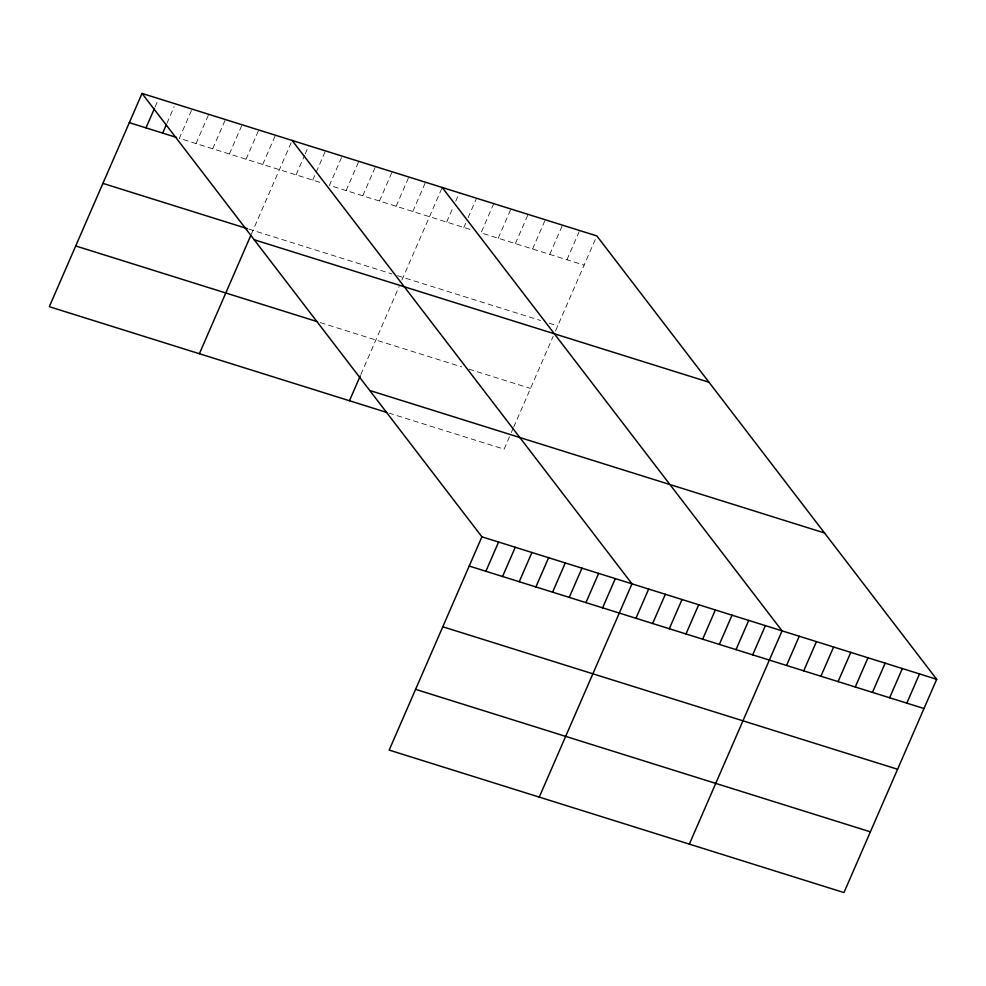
<?xml version="1.0" encoding="UTF-8"?>
<svg xmlns="http://www.w3.org/2000/svg" width="986" height="986" viewBox="0 0 986 986"><rect width="100%" height="100%" fill="white"/><g stroke="black" fill="none" stroke-linecap="round" stroke-linejoin="round"><path stroke-width="0.74" stroke-dasharray="4.93 3.7" d="M155.073 106.993L157.501 101.435M166.917 123.361L174.177 106.661M191.457 110.494L179.353 138.323L321.091 182.73M196.029 143.549L208.736 114.327M212.705 148.775L225.412 119.54M229.381 154.001L242.088 124.766M246.056 159.227L258.763 129.992M262.732 164.452L275.439 135.218M251.294 234.323L292.115 140.443M296.083 174.892L304.551 155.406M305.167 154.026L308.791 145.669M312.759 180.118L325.466 150.895M341.538 157.513L329.435 185.343L472.442 230.157M346.111 190.569L358.818 161.347M362.786 195.795L375.493 166.572M379.462 201.021L392.169 171.798M396.138 206.247L408.845 177.012M412.814 211.472L425.521 182.237M360.864 374.507L399.108 286.556M401.943 280.036L442.196 187.463M446.67 222.072L453.326 206.764M455.754 201.206L459.377 192.849M463.851 227.458L465.663 223.28M468.091 217.721L476.558 198.235M493.74 203.609L481.032 232.844L584.119 265.135M498.213 238.23L510.921 208.995M515.395 243.604L528.102 214.381M532.576 248.99L545.283 219.767M549.757 254.376L562.464 225.141M566.938 259.762L579.645 230.527M509.503 436.761L504.092 449.185L389.556 413.294M511.303 432.62L513.102 428.479M513.694 427.098L553.183 336.3M555.451 331.086L596.826 235.913M248.829 229.097L391.96 273.948M397.518 275.686L540.525 320.487M549.116 323.186L557.706 325.873M320.29 322.595L461.781 366.915M468.942 369.158L530.505 388.447"/><path stroke-width="1.48" d="M142.033 93.423L481.907 536.815L389.174 750.087L843.967 892.577L936.7 679.305L596.826 235.913L142.033 93.423L49.3 306.695L386.697 412.407M146.002 127.872L154.469 108.386M162.678 133.098L166.301 124.754M199.382 353.715L250.727 235.617M349.463 400.735L360.272 375.888M485.876 571.264L498.583 542.041M502.552 576.49L515.259 547.267M519.228 581.715L531.935 552.493M535.903 586.941L548.61 557.719M552.579 592.167L565.286 562.932M569.255 597.393L581.962 568.158M585.93 602.619L598.638 573.384M602.606 607.844L615.313 578.609M539.256 797.107L631.989 583.835L292.115 140.443M635.958 618.296L648.665 589.061M652.633 623.509L665.34 594.287M669.309 628.735L682.016 599.513M685.985 633.961L698.692 604.738M702.661 639.187L715.368 609.964M719.336 644.413L732.043 615.19M736.012 649.638L748.719 620.404M752.688 654.864L765.395 625.629M689.337 844.127L782.071 630.855L442.196 187.463M786.545 665.464L799.252 636.241M803.726 670.85L816.433 641.627M820.907 676.236L833.614 647.013M838.088 681.622L850.795 652.387M855.269 686.995L867.976 657.773M872.45 692.382L885.157 663.159M889.631 697.768L902.338 668.545M906.812 703.154L919.519 673.919M129.326 122.646L176.568 137.461M102.914 183.384L247.437 228.666M254.191 239.746L708.983 382.235M75.712 245.958L317.504 321.719M369.75 390.493L824.542 532.982M481.907 536.815L936.7 679.305M469.2 566.038L923.993 708.527M442.788 626.776L897.58 769.265M415.574 689.35L870.379 831.839"/></g></svg>
